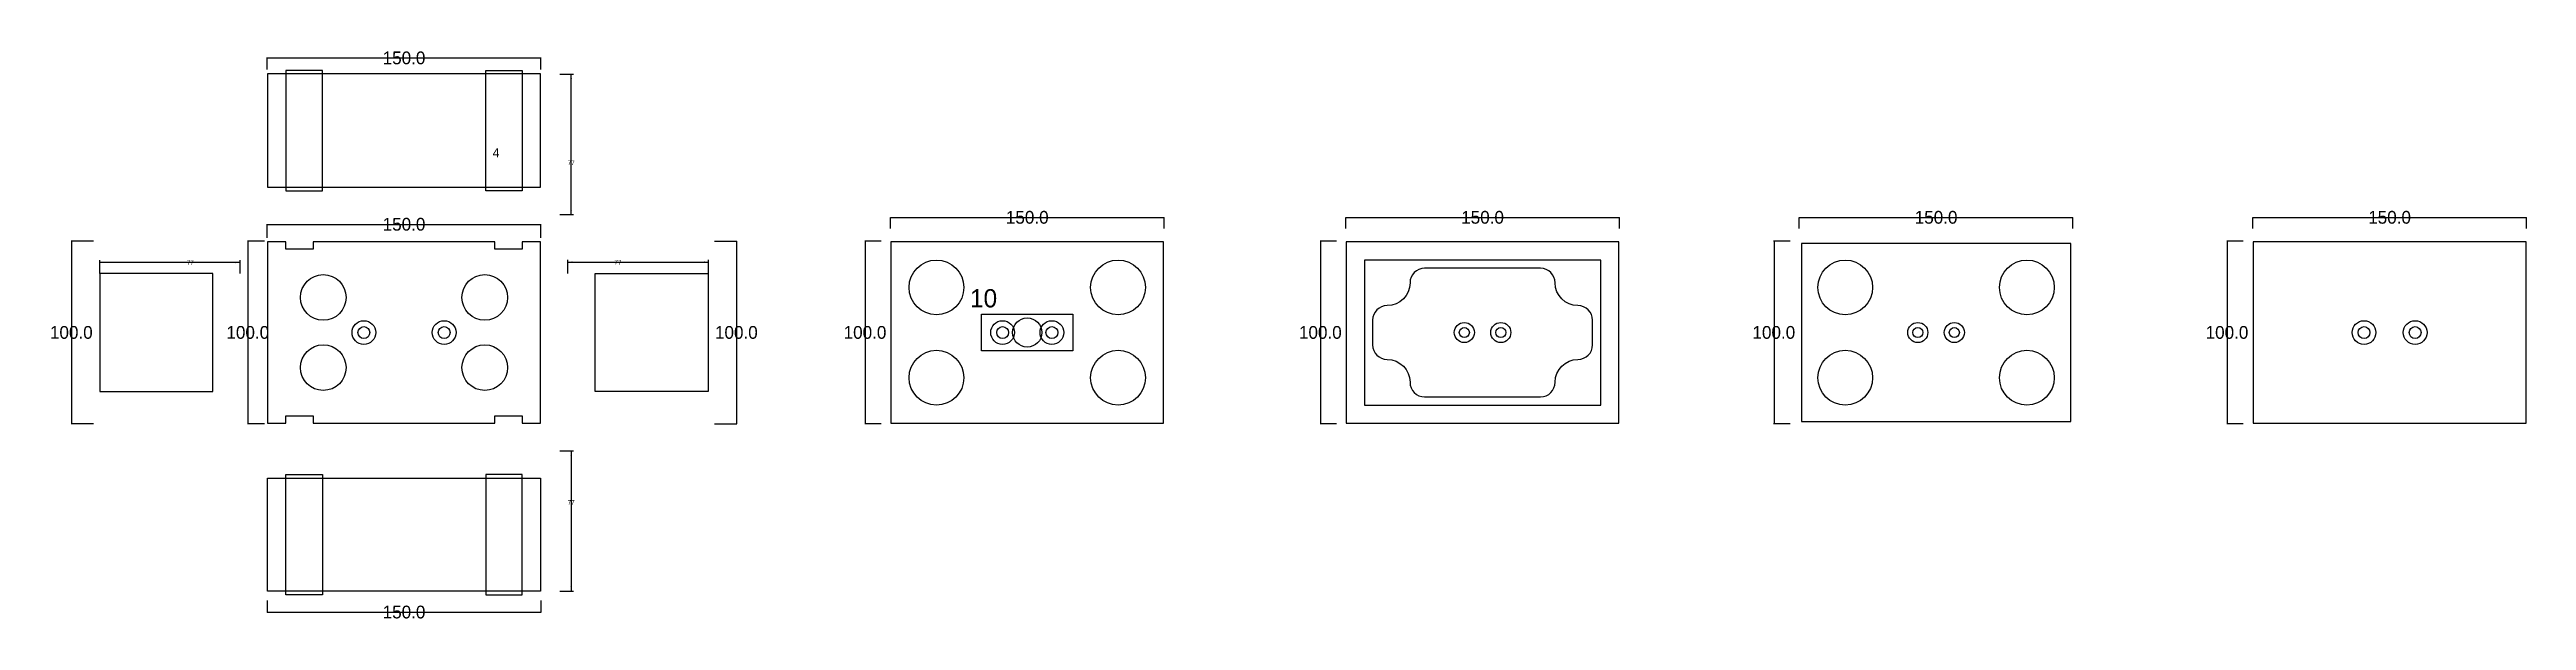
# Model space of a CAD drawing. Header units: millimetres. Extents: x 437 to 1794, y 223 to 536.
import ezdxf

# ---------------------------------------------------------------- set-up
doc = ezdxf.new("R2010")
doc.units = ezdxf.units.MM
for name, color, linetype in [('TEXT', 7, 'Continuous'), ('볼트 구멍', 7, 'Continuous'), ('치구', 7, 'Continuous'), ('치수', 7, 'Continuous')]:
    doc.layers.add(name, color=color, linetype=linetype)
doc.dimstyles.new('ISO-25', dxfattribs={"dimtxt": 2.5, "dimasz": 2.5, "dimexe": 1.25, "dimexo": 0.625, "dimtad": 1, "dimtxsty": 'Standard', "dimcen": 2.5, "dimadec": 0, "dimazin": 0, "dimtfac": 1, "dimtmove": 0, "dimatfit": 3, "dimfxl": 0, "dimarcsym": 0})
doc.dimstyles.get("Standard").update_dxf_attribs({"dimtxt": 7, "dimasz": 0.18, "dimexe": 0.18, "dimexo": 0.0625, "dimgap": 0.09, "dimtad": 0, "dimtih": 1, "dimtoh": 1, "dimdec": 1, "dimzin": 0, "dimdsep": 46, "dimtxsty": 'Standard', "dimcen": 0.09, "dimadec": 0, "dimazin": 0, "dimtfac": 1, "dimtdec": 1, "dimtofl": 0, "dimtmove": 0, "dimatfit": 3, "dimfxl": 0, "dimtolj": 1, "dimtzin": 0, "dimarcsym": 0})

# ---------------------------------------------------------------- blocks, each defined once
blk = doc.blocks.new('*D1252')
at = {"color": 0, "lineweight": -2}
for p, q in [((1146.8, 437.6), (1146.8, 443.6)), ((1146.8, 443.5), (1296.8, 443.5)), ((1296.8, 437.6), (1296.8, 443.6))]:
    blk.add_line(p, q, dxfattribs=at)
for points in [[(1146.8, 443.5), (1147, 443.5), (1147, 443.4)], [(1296.8, 443.5), (1296.6, 443.4), (1296.6, 443.5)]]:
    blk.add_solid(points)
at = {"layer": 'Defpoints'}
for p in [(1146.8, 443.5), (1146.8, 437.6), (1296.8, 443.5), (1296.8, 437.6)]:
    blk.add_point(p, dxfattribs=at)
at = {"insert": (1221.8, 443.6), "char_height": 7, "attachment_point": 5}
blk.add_mtext('150.0', dxfattribs=at)
blk = doc.blocks.new('*D1279')
at = {"color": 0, "lineweight": -2}
for p, q in [((555.8, 233.5), (555.8, 227)), ((705.8, 233.5), (705.8, 227)), ((555.8, 227.2), (705.8, 227.2))]:
    blk.add_line(p, q, dxfattribs=at)
for points in [[(555.8, 227.2), (556, 227.2), (556, 227.2)], [(705.8, 227.2), (705.6, 227.2), (705.6, 227.2)]]:
    blk.add_solid(points)
at = {"layer": 'Defpoints'}
for p in [(555.8, 233.6), (705.8, 233.6), (555.8, 227.2), (705.8, 227.2)]:
    blk.add_point(p, dxfattribs=at)
at = {"insert": (630.8, 227.2), "char_height": 7, "attachment_point": 5}
blk.add_mtext('150.0', dxfattribs=at)
blk = doc.blocks.new('*D1303')
at = {"color": 0, "lineweight": -2}
for p, q in [((555.8, 432.4), (555.8, 439.9)), ((555.8, 439.7), (705.8, 439.7)), ((705.8, 432.4), (705.8, 439.9))]:
    blk.add_line(p, q, dxfattribs=at)
for points in [[(555.8, 439.7), (556, 439.7), (556, 439.7)], [(705.8, 439.7), (705.6, 439.7), (705.6, 439.7)]]:
    blk.add_solid(points)
at = {"layer": 'Defpoints'}
for p in [(555.8, 439.7), (705.8, 439.7), (555.8, 432.3), (705.8, 432.3)]:
    blk.add_point(p, dxfattribs=at)
at = {"insert": (630.8, 439.8), "char_height": 7, "attachment_point": 5}
blk.add_mtext('150.0', dxfattribs=at)
blk = doc.blocks.new('*D1327')
at = {"color": 0, "lineweight": -2}
for p, q in [((555.8, 524.7), (555.8, 531.2)), ((555.8, 531), (705.8, 531)), ((705.8, 524.7), (705.8, 531.2))]:
    blk.add_line(p, q, dxfattribs=at)
for points in [[(555.8, 531), (556, 531.1), (556, 531)], [(705.8, 531), (705.6, 531), (705.6, 531.1)]]:
    blk.add_solid(points)
at = {"layer": 'Defpoints'}
for p in [(555.8, 531), (705.8, 531), (555.8, 524.6), (705.8, 524.6)]:
    blk.add_point(p, dxfattribs=at)
at = {"insert": (630.8, 531), "char_height": 7, "attachment_point": 5}
blk.add_mtext('150.0', dxfattribs=at)
blk = doc.blocks.new('*D1360')
at = {"color": 0, "lineweight": -2}
for p, q in [((464.1, 412.9), (464.1, 420.2)), ((541.1, 418.9), (464.1, 418.9)), ((541.1, 412.8), (541.1, 420.2))]:
    blk.add_line(p, q, dxfattribs=at)
for points in [[(464.1, 418.9), (466.6, 419.4), (466.6, 418.5)], [(541.1, 418.9), (538.6, 418.5), (538.6, 419.4)]]:
    blk.add_solid(points)
at = {"layer": 'Defpoints'}
for p in [(464.1, 418.9), (464.1, 412.3), (541.1, 418.9), (541.1, 412.2)]:
    blk.add_point(p, dxfattribs=at)
at = {"insert": (513.7, 418.9), "char_height": 2.5, "attachment_point": 5}
blk.add_mtext('77', dxfattribs=at)
blk = doc.blocks.new('*D1384')
at = {"color": 0, "lineweight": -2}
for p, q in [((554.3, 430.5), (545.1, 430.5)), ((545.3, 430.5), (545.3, 330.5)), ((554.3, 330.5), (545.1, 330.5))]:
    blk.add_line(p, q, dxfattribs=at)
for points in [[(545.3, 430.5), (545.3, 430.3), (545.2, 430.3)], [(545.3, 330.5), (545.2, 330.7), (545.3, 330.7)]]:
    blk.add_solid(points)
at = {"layer": 'Defpoints'}
for p in [(545.3, 430.5), (554.3, 430.5), (545.3, 330.5), (554.3, 330.5)]:
    blk.add_point(p, dxfattribs=at)
at = {"insert": (545.2, 380.5), "char_height": 7, "attachment_point": 5}
blk.add_mtext('100.0', dxfattribs=at)
blk = doc.blocks.new('*D1408')
at = {"color": 0, "lineweight": -2}
for p, q in [((460.6, 430.5), (448.4, 430.5)), ((448.6, 430.5), (448.6, 330.5)), ((460.6, 330.5), (448.4, 330.5))]:
    blk.add_line(p, q, dxfattribs=at)
for points in [[(448.6, 430.5), (448.6, 430.3), (448.6, 430.3)], [(448.6, 330.5), (448.6, 330.7), (448.6, 330.7)]]:
    blk.add_solid(points)
at = {"layer": 'Defpoints'}
for p in [(448.6, 430.5), (460.7, 430.5), (448.6, 330.5), (460.7, 330.5)]:
    blk.add_point(p, dxfattribs=at)
at = {"insert": (448.5, 380.5), "char_height": 7, "attachment_point": 5}
blk.add_mtext('100.0', dxfattribs=at)
blk = doc.blocks.new('*D1439')
at = {"color": 0, "lineweight": -2}
for p, q in [((892.3, 430.5), (883.3, 430.5)), ((883.5, 430.5), (883.5, 330.5)), ((892.3, 330.5), (883.3, 330.5))]:
    blk.add_line(p, q, dxfattribs=at)
for points in [[(883.5, 430.5), (883.5, 430.3), (883.5, 430.3)], [(883.5, 330.5), (883.5, 330.7), (883.5, 330.7)]]:
    blk.add_solid(points)
at = {"layer": 'Defpoints'}
for p in [(883.5, 430.5), (892.4, 430.5), (883.5, 330.5), (892.4, 330.5)]:
    blk.add_point(p, dxfattribs=at)
at = {"insert": (883.4, 380.5), "char_height": 7, "attachment_point": 5}
blk.add_mtext('100.0', dxfattribs=at)
blk = doc.blocks.new('*D1463')
at = {"color": 0, "lineweight": -2}
for p, q in [((1141.8, 430.5), (1132.8, 430.5)), ((1133, 430.5), (1133, 330.5)), ((1141.8, 330.5), (1132.8, 330.5))]:
    blk.add_line(p, q, dxfattribs=at)
for points in [[(1133, 430.5), (1133, 430.3), (1133, 430.3)], [(1133, 330.5), (1133, 330.7), (1133, 330.7)]]:
    blk.add_solid(points)
at = {"layer": 'Defpoints'}
for p in [(1133, 430.5), (1141.9, 430.5), (1133, 330.5), (1141.9, 330.5)]:
    blk.add_point(p, dxfattribs=at)
at = {"insert": (1132.9, 380.5), "char_height": 7, "attachment_point": 5}
blk.add_mtext('100.0', dxfattribs=at)
blk = doc.blocks.new('*D1487')
at = {"color": 0, "lineweight": -2}
for p, q in [((720.6, 412.9), (720.6, 420.3)), ((720.6, 419), (797.6, 419)), ((797.6, 412.9), (797.6, 420.3))]:
    blk.add_line(p, q, dxfattribs=at)
for points in [[(720.6, 419), (723.1, 419.5), (723.1, 418.6)], [(797.6, 419), (795.1, 418.6), (795.1, 419.5)]]:
    blk.add_solid(points)
at = {"layer": 'Defpoints'}
for p in [(720.6, 419), (720.6, 412.3), (797.6, 419), (797.6, 412.3)]:
    blk.add_point(p, dxfattribs=at)
at = {"insert": (748, 419), "char_height": 2.5, "attachment_point": 5}
blk.add_mtext('77', dxfattribs=at)
blk = doc.blocks.new('*D1511')
at = {"color": 0, "lineweight": -2}
for p, q in [((801, 430.5), (813.2, 430.5)), ((813, 430.5), (813, 330.5)), ((801, 330.5), (813.2, 330.5))]:
    blk.add_line(p, q, dxfattribs=at)
for points in [[(813, 430.5), (813, 430.3), (813, 430.3)], [(813, 330.5), (813, 330.7), (813, 330.7)]]:
    blk.add_solid(points)
at = {"layer": 'Defpoints'}
for p in [(801, 430.5), (813, 430.5), (801, 330.5), (813, 330.5)]:
    blk.add_point(p, dxfattribs=at)
at = {"insert": (812.9, 380.5), "char_height": 7, "attachment_point": 5}
blk.add_mtext('100.0', dxfattribs=at)
blk = doc.blocks.new('*D1538')
at = {"color": 0, "lineweight": -2}
for p, q in [((716.1, 315.7), (723.6, 315.7)), ((722.4, 315.7), (722.4, 238.7)), ((716.1, 238.7), (723.6, 238.7))]:
    blk.add_line(p, q, dxfattribs=at)
for points in [[(722.4, 315.7), (722.8, 313.2), (722, 313.2)], [(722.4, 238.7), (722, 241.2), (722.8, 241.2)]]:
    blk.add_solid(points)
at = {"layer": 'Defpoints'}
for p in [(715.5, 315.7), (722.4, 315.7), (715.5, 238.7), (722.4, 238.7)]:
    blk.add_point(p, dxfattribs=at)
at = {"insert": (722.4, 287.4), "char_height": 2.5, "attachment_point": 5}
blk.add_mtext('77', dxfattribs=at)
blk = doc.blocks.new('*D1574')
at = {"color": 0, "lineweight": -2}
for p, q in [((716.1, 522.2), (723.6, 522.2)), ((722.4, 445.2), (722.4, 522.2)), ((716.1, 445.2), (723.6, 445.2))]:
    blk.add_line(p, q, dxfattribs=at)
for points in [[(722.4, 522.2), (722.8, 519.7), (722, 519.7)], [(722.4, 445.2), (722, 447.7), (722.8, 447.7)]]:
    blk.add_solid(points)
at = {"layer": 'Defpoints'}
for p in [(715.5, 522.2), (722.4, 522.2), (715.5, 445.2), (722.4, 445.2)]:
    blk.add_point(p, dxfattribs=at)
at = {"insert": (722.4, 473.5), "char_height": 2.5, "attachment_point": 5}
blk.add_mtext('77', dxfattribs=at)
blk = doc.blocks.new('*D1599')
at = {"color": 0, "lineweight": -2}
for p, q in [((897.3, 437.6), (897.3, 443.6)), ((897.3, 443.5), (1047.3, 443.5)), ((1047.3, 437.6), (1047.3, 443.6))]:
    blk.add_line(p, q, dxfattribs=at)
for points in [[(897.3, 443.5), (897.5, 443.5), (897.5, 443.4)], [(1047.3, 443.5), (1047.1, 443.4), (1047.1, 443.5)]]:
    blk.add_solid(points)
at = {"layer": 'Defpoints'}
for p in [(897.3, 443.5), (897.3, 437.6), (1047.3, 443.5), (1047.3, 437.6)]:
    blk.add_point(p, dxfattribs=at)
at = {"insert": (972.3, 443.6), "char_height": 7, "attachment_point": 5}
blk.add_mtext('150.0', dxfattribs=at)
blk = doc.blocks.new('*D1623')
at = {"color": 0, "lineweight": -2}
for p, q in [((1638.6, 430.5), (1629.6, 430.5)), ((1629.8, 430.5), (1629.8, 330.5)), ((1638.6, 330.5), (1629.6, 330.5))]:
    blk.add_line(p, q, dxfattribs=at)
for points in [[(1629.8, 430.5), (1629.8, 430.3), (1629.7, 430.3)], [(1629.8, 330.5), (1629.7, 330.7), (1629.8, 330.7)]]:
    blk.add_solid(points)
at = {"layer": 'Defpoints'}
for p in [(1629.8, 430.5), (1638.7, 430.5), (1629.8, 330.5), (1638.7, 330.5)]:
    blk.add_point(p, dxfattribs=at)
at = {"insert": (1629.7, 380.5), "char_height": 7, "attachment_point": 5}
blk.add_mtext('100.0', dxfattribs=at)
blk = doc.blocks.new('*D1647')
at = {"color": 0, "lineweight": -2}
for p, q in [((1390.3, 430.5), (1381.3, 430.5)), ((1381.5, 430.5), (1381.5, 330.5)), ((1390.3, 330.5), (1381.3, 330.5))]:
    blk.add_line(p, q, dxfattribs=at)
for points in [[(1381.5, 430.5), (1381.5, 430.3), (1381.5, 430.3)], [(1381.5, 330.5), (1381.5, 330.7), (1381.5, 330.7)]]:
    blk.add_solid(points)
at = {"layer": 'Defpoints'}
for p in [(1381.5, 430.5), (1390.4, 430.5), (1381.5, 330.5), (1390.4, 330.5)]:
    blk.add_point(p, dxfattribs=at)
at = {"insert": (1381.4, 380.5), "char_height": 7, "attachment_point": 5}
blk.add_mtext('100.0', dxfattribs=at)
blk = doc.blocks.new('*D1687')
at = {"color": 0, "lineweight": -2}
for p, q in [((1395.3, 437.6), (1395.3, 443.6)), ((1395.3, 443.5), (1545.3, 443.5)), ((1545.3, 437.6), (1545.3, 443.6))]:
    blk.add_line(p, q, dxfattribs=at)
for points in [[(1395.3, 443.5), (1395.5, 443.5), (1395.5, 443.4)], [(1545.3, 443.5), (1545.1, 443.4), (1545.1, 443.5)]]:
    blk.add_solid(points)
at = {"layer": 'Defpoints'}
for p in [(1395.3, 443.5), (1395.3, 437.6), (1545.3, 443.5), (1545.3, 437.6)]:
    blk.add_point(p, dxfattribs=at)
at = {"insert": (1470.3, 443.6), "char_height": 7, "attachment_point": 5}
blk.add_mtext('150.0', dxfattribs=at)
blk = doc.blocks.new('*D1711')
at = {"color": 0, "lineweight": -2}
for p, q in [((1643.8, 437.6), (1643.8, 443.6)), ((1643.8, 443.5), (1793.8, 443.5)), ((1793.8, 437.6), (1793.8, 443.6))]:
    blk.add_line(p, q, dxfattribs=at)
for points in [[(1643.8, 443.5), (1644, 443.5), (1644, 443.4)], [(1793.8, 443.5), (1793.6, 443.4), (1793.6, 443.5)]]:
    blk.add_solid(points)
at = {"layer": 'Defpoints'}
for p in [(1643.8, 443.5), (1643.8, 437.6), (1793.8, 443.5), (1793.8, 437.6)]:
    blk.add_point(p, dxfattribs=at)
at = {"insert": (1718.8, 443.6), "char_height": 7, "attachment_point": 5}
blk.add_mtext('150.0', dxfattribs=at)

msp = doc.modelspace()

# ---------------------------------------------------------------- linework, layer by layer
at = {"layer": '볼트 구멍', "color": 1}
msp.add_lwpolyline([(947.302, 390.472), (997.302, 390.472), (997.302, 370.472), (947.302, 370.472)], close=True, dxfattribs=at)
at = {"layer": '볼트 구멍', "color": 2}
for centre in [(608.802, 380.472), (652.802, 380.472)]:
    msp.add_circle(centre, 6.5, dxfattribs=at)
at = {"layer": '볼트 구멍', "color": 3}
for centre, radius in [((608.802, 380.472), 3.25), ((652.802, 380.472), 3.25), ((958.802, 380.472), 3.25), ((972.302, 380.472), 8), ((985.802, 380.472), 3.25), ((1211.802, 380.472), 2.75), ((1231.802, 380.472), 2.75), ((1460.302, 380.472), 2.75), ((1480.302, 380.472), 2.75), ((1704.802, 380.472), 3.25), ((1732.802, 380.472), 3.25)]:
    msp.add_circle(centre, radius, dxfattribs=at)
at = {"layer": '볼트 구멍', "color": 6}
for centre, radius in [((958.802, 380.472), 6.5), ((985.802, 380.472), 6.5), ((1211.802, 380.472), 5.5), ((1231.802, 380.472), 5.5), ((1460.302, 380.472), 5.5), ((1480.302, 380.472), 5.5), ((1704.802, 380.472), 6.5), ((1732.802, 380.472), 6.5)]:
    msp.add_circle(centre, radius, dxfattribs=at)
at = {"layer": '치구'}
for points in [[(556.052, 460.222), (705.552, 460.222), (705.552, 522.222), (556.052, 522.222)], [(556.052, 330.722), (566.052, 330.722), (566.052, 334.722), (581.052, 334.722), (581.052, 330.722), (680.552, 330.722), (680.552, 334.722), (695.552, 334.722), (695.552, 330.722), (705.552, 330.722), (705.552, 430.222), (695.552, 430.222), (695.552, 426.222), (680.552, 426.222), (680.552, 430.222), (581.052, 430.222), (581.052, 426.222), (566.052, 426.222), (566.052, 430.222), (556.052, 430.222)], [(897.552, 430.222), (897.552, 330.722), (1047.052, 330.722), (1047.052, 430.222)], [(1147.052, 430.222), (1147.052, 330.722), (1296.552, 330.722), (1296.552, 430.222)], [(1396.552, 429.222), (1396.552, 331.722), (1544.052, 331.722), (1544.052, 429.222)], [(1644.052, 430.222), (1644.052, 330.722), (1793.552, 330.722), (1793.552, 430.222)], [(526.052, 412.822), (464.052, 412.822), (464.052, 348.122), (526.052, 348.122)], [(735.552, 412.822), (797.552, 412.822), (797.552, 348.122), (735.552, 348.122)], [(1157.052, 420.222), (1157.052, 340.722), (1286.552, 340.722), (1286.552, 420.222)], [(556.052, 300.722), (705.552, 300.722), (705.552, 238.722), (556.052, 238.722)]]:
    msp.add_lwpolyline(points, close=True, dxfattribs=at)
at = {"layer": '치구', "color": 1}
for points in [[(566.052, 458.222), (586.052, 458.222), (586.052, 524.219), (566.052, 524.219)], [(695.552, 458.222), (675.552, 458.222), (675.552, 524.219), (695.552, 524.219)], [(566.052, 302.722), (586.052, 302.722), (586.052, 236.724), (566.052, 236.724)], [(695.552, 302.722), (675.552, 302.722), (675.552, 236.724), (695.552, 236.724)]]:
    msp.add_lwpolyline(points, close=True, dxfattribs=at)
at = {"layer": '치구', "color": 0}
msp.add_lwpolyline([(1161.552, 387.222), (1161.552, 373.722, 0.41421356), (1169.552, 365.722, -0.41421356), (1182.052, 353.222, 0.41421356), (1190.052, 345.222), (1253.552, 345.222, 0.41421356), (1261.552, 353.222, -0.41421356), (1274.052, 365.722, 0.41421356), (1282.052, 373.722), (1282.052, 387.222, 0.41421356), (1274.052, 395.222, -0.41421356), (1261.552, 407.722, 0.41421356), (1253.552, 415.722), (1190.052, 415.722, 0.41421356), (1182.052, 407.722, -0.41421356), (1169.552, 395.222, 0.41421356)], format="xyb", close=True, dxfattribs=at)
for centre, radius in [((586.552, 399.722), 12.5), ((675.052, 399.722), 12.5), ((922.552, 405.222), 15), ((1022.052, 405.222), 15), ((1420.552, 405.222), 15), ((1520.052, 405.222), 15), ((586.552, 361.222), 12.5), ((675.052, 361.222), 12.5), ((922.552, 355.722), 15), ((1022.052, 355.722), 15), ((1420.552, 355.722), 15), ((1520.052, 355.722), 15)]:
    msp.add_circle(centre, radius, dxfattribs=at)

# ---------------------------------------------------------------- texts
at = {"layer": 'TEXT', "color": 1}
for s, height, p in [('4', 5, (679.364, 476.523)), ('10', 10, (940.937, 394.267))]:
    msp.add_text(s, height=height, dxfattribs=at).set_placement(p)

# ---------------------------------------------------------------- dimensions: what is measured, and where the dimension line sits
at = {"layer": '치수', "color": 4}
for base, p1, p2, dimstyle, picture, middle in [((705.802, 531.044), (555.802, 524.646), (705.802, 524.646), 'Standard', '*D1327', (630.802, 531.044)), ((797.552, 419.049), (720.552, 412.272), (797.552, 412.272), 'ISO-25', '*D1487', (747.952, 419.049)), ((705.802, 227.211), (555.802, 233.608), (705.802, 233.608), 'Standard', '*D1279', (630.802, 227.211))]:
    dim = msp.add_linear_dim(base=base, p1=p1, p2=p2, dimstyle=dimstyle, dxfattribs=at)
    dim.commit()
    dim.dimension.update_dxf_attribs({"geometry": picture, "text_midpoint": middle, "dimtype": 128})
for base, p1, p2, angle, picture, middle in [((722.379, 522.222), (715.482, 445.222), (715.482, 522.222), 90, '*D1574', (722.379, 473.507)), ((464.052, 418.949), (541.052, 412.172), (464.052, 412.272), 180, '*D1360', (513.652, 418.949)), ((722.379, 238.722), (715.482, 315.722), (715.482, 238.722), 270, '*D1538', (722.379, 287.436))]:
    dim = msp.add_linear_dim(base=base, p1=p1, p2=p2, angle=angle, dimstyle='ISO-25', dxfattribs=at)
    dim.commit()
    dim.dimension.update_dxf_attribs({"geometry": picture, "text_midpoint": middle, "dimtype": 128})
for base, p1, p2, picture, middle in [((1047.302, 443.462), (897.302, 437.578), (1047.302, 437.578), '*D1599', (972.302, 443.552)), ((1296.802, 443.462), (1146.802, 437.578), (1296.802, 437.578), '*D1252', (1221.802, 443.552)), ((1545.302, 443.462), (1395.302, 437.578), (1545.302, 437.578), '*D1687', (1470.302, 443.552)), ((1793.802, 443.462), (1643.802, 437.578), (1793.802, 437.578), '*D1711', (1718.802, 443.552)), ((705.802, 439.694), (555.802, 432.296), (705.802, 432.296), '*D1303', (630.802, 439.784))]:
    dim = msp.add_linear_dim(base=base, p1=p1, p2=p2, dimstyle='Standard', dxfattribs=at)
    dim.commit()
    dim.dimension.update_dxf_attribs({"geometry": picture, "text_midpoint": middle})
for base, p1, p2, picture, middle in [((448.584, 330.472), (460.654, 430.472), (460.654, 330.472), '*D1408', (448.494, 380.472)), ((545.272, 330.472), (554.342, 430.472), (554.342, 330.472), '*D1384', (545.182, 380.472)), ((813.02, 330.472), (800.95, 430.472), (800.95, 330.472), '*D1511', (812.93, 380.472)), ((883.506, 330.472), (892.411, 430.472), (892.411, 330.472), '*D1439', (883.416, 380.472)), ((1133.006, 330.472), (1141.911, 430.472), (1141.911, 330.472), '*D1463', (1132.916, 380.472)), ((1381.506, 330.472), (1390.411, 430.472), (1390.411, 330.472), '*D1647', (1381.416, 380.472)), ((1629.756, 330.472), (1638.661, 430.472), (1638.661, 330.472), '*D1623', (1629.666, 380.472))]:
    dim = msp.add_linear_dim(base=base, p1=p1, p2=p2, angle=90, dimstyle='Standard', dxfattribs=at)
    dim.commit()
    dim.dimension.update_dxf_attribs({"geometry": picture, "text_midpoint": middle})

doc.saveas('drawing.dxf')
